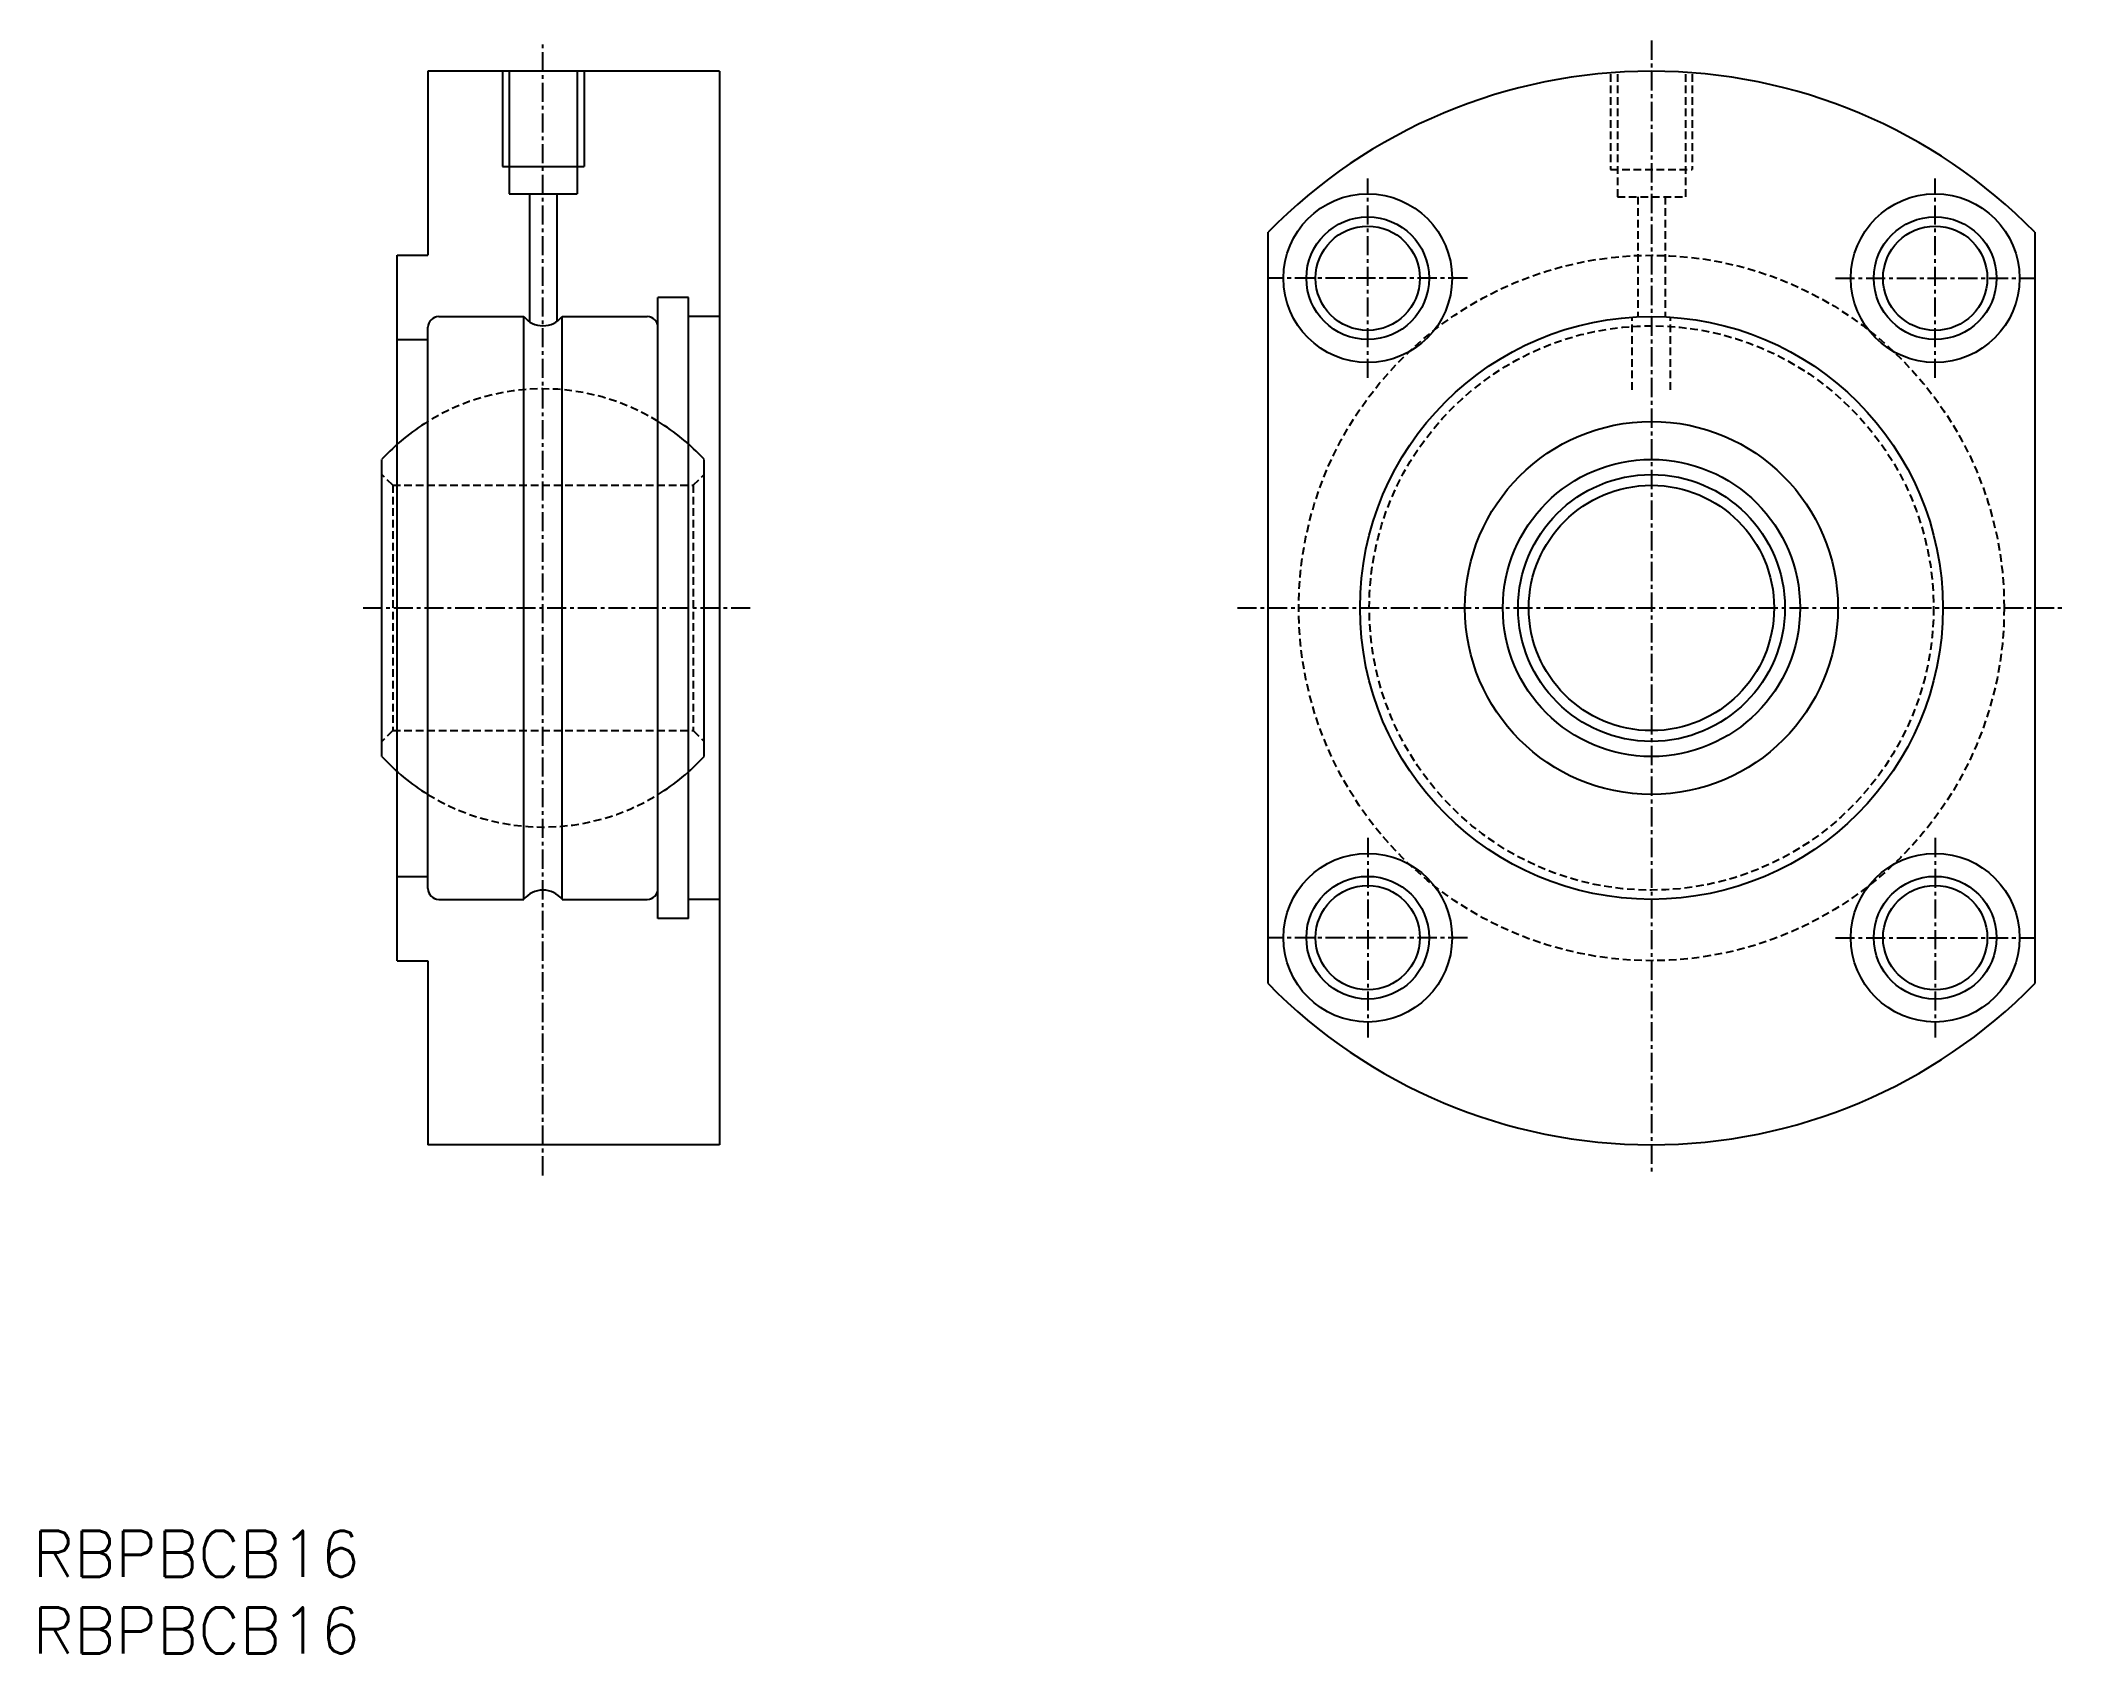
# Model space of a CAD drawing. Extents: x 76 to 208, y 37 to 142.
import ezdxf
from ezdxf.enums import TextEntityAlignment as Align

# ---------------------------------------------------------------- set-up
doc = ezdxf.new("R2010")
doc.units = 0
doc.linetypes.add('CENTER', pattern=[2, 1.25, -0.25, 0.25, -0.25])
doc.linetypes.add('DASHED', pattern=[0.75, 0.5, -0.25])
doc.layers.get('0').update_dxf_attribs({"linetype": 'CONTINUOUS'})
doc.layers.add('CENTER', color=1, linetype='CENTER')
doc.styles.get("Standard").update_dxf_attribs({"font": 'txt.shx', "bigfont": 'extfont.shx'})

msp = doc.modelspace()

# ---------------------------------------------------------------- linework, layer by layer
at = {"color": 7, "linetype": 'CONTINUOUS'}
for p, q in [((120.03, 140.47), (101.03, 140.47)), ((101.03, 140.47), (101.03, 128.47)), ((105.88, 140.47), (105.88, 134.25)), ((106.33, 140.47), (106.33, 132.47)), ((110.77, 140.47), (110.77, 132.47)), ((111.22, 140.47), (111.22, 134.25)), ((120.03, 140.47), (120.03, 70.47)), ((105.88, 134.25), (111.22, 134.25)), ((106.33, 132.47), (110.77, 132.47)), ((107.66, 132.47), (107.66, 124.13)), ((109.44, 132.47), (109.44, 124.15)), ((155.81, 80.98), (155.81, 129.97)), ((205.81, 129.97), (205.81, 80.98)), ((99.03, 82.47), (99.03, 128.47)), ((99.03, 128.47), (101.03, 128.47)), ((116.03, 85.22), (116.03, 125.72)), ((118.03, 125.72), (116.03, 125.72)), ((118.03, 85.22), (118.03, 125.72)), ((101.73, 124.47), (107.28, 124.47)), ((107.28, 86.47), (107.28, 124.47)), ((109.78, 86.47), (109.78, 124.47)), ((109.78, 124.47), (115.33, 124.47)), ((120.03, 124.47), (118.03, 124.47)), ((99.03, 122.97), (101.03, 122.97)), ((101.03, 87.17), (101.03, 123.77)), ((98.03, 95.78), (98.03, 115.16)), ((119.03, 95.78), (119.03, 115.16)), ((99.03, 87.97), (101.03, 87.97)), ((101.73, 86.47), (107.28, 86.47)), ((109.78, 86.47), (115.33, 86.47)), ((120.03, 86.47), (118.03, 86.47)), ((118.03, 85.22), (116.03, 85.22)), ((99.03, 82.47), (101.03, 82.47)), ((101.03, 82.47), (101.03, 70.47)), ((120.03, 70.47), (101.03, 70.47))]:
    msp.add_line(p, q, dxfattribs=at)
at = {"color": 3, "linetype": 'DASHED'}
for p, q in [((178.14, 140.28), (178.14, 134.06)), ((178.59, 140.28), (178.59, 132.28)), ((183.03, 140.28), (183.03, 132.28)), ((183.47, 140.28), (183.47, 134.06)), ((178.14, 134.06), (183.47, 134.06)), ((178.59, 132.28), (183.03, 132.28)), ((179.92, 132.28), (179.92, 124.45)), ((181.7, 132.28), (181.7, 124.45)), ((179.56, 119.7), (179.56, 124.43)), ((182.06, 119.7), (182.06, 124.43)), ((98.73, 113.47), (98.03, 114.17)), ((118.33, 113.47), (119.03, 114.17)), ((98.73, 113.47), (118.33, 113.47)), ((98.73, 113.47), (98.73, 97.47)), ((118.33, 113.47), (118.33, 97.47)), ((98.73, 97.47), (98.03, 96.77)), ((98.73, 97.47), (118.33, 97.47)), ((118.33, 97.47), (119.03, 96.77))]:
    msp.add_line(p, q, dxfattribs=at)
at = {"color": 7, "linetype": 'CONTINUOUS'}
for centre, radius in [((162.31, 126.97), 5.5), ((199.31, 126.97), 5.5), ((162.31, 126.97), 3.4), ((199.31, 126.97), 3.4), ((180.81, 105.47), 19), ((180.81, 105.47), 12.16), ((180.81, 105.47), 9.69), ((180.81, 105.47), 8.7), ((180.81, 105.47), 8), ((162.31, 83.97), 5.5), ((199.31, 83.97), 5.5), ((162.31, 83.97), 3.4), ((199.31, 83.97), 3.4)]:
    msp.add_circle(centre, radius, dxfattribs=at)
at = {"color": 3, "linetype": 'CONTINUOUS'}
for centre in [(162.31, 126.97), (199.31, 126.97), (162.31, 83.97), (199.31, 83.97)]:
    msp.add_circle(centre, 4, dxfattribs=at)
at = {"color": 3, "linetype": 'DASHED'}
for radius in [23, 18.4]:
    msp.add_circle((180.81, 105.47), radius, dxfattribs=at)
at = {"color": 7, "linetype": 'CONTINUOUS'}
for centre, radius, start, end in [((180.81, 105.47), 35, 44.4153, 135.5847), ((101.73, 123.77), 0.7, 90, 180), ((108.53, 125.47), 1.6, 218.718, 321.282), ((115.33, 123.77), 0.7, 0, 90), ((108.53, 105.47), 14.29, 121.6638, 137.2994), ((108.53, 105.47), 14.29, 42.7005, 58.3362), ((108.53, 105.47), 14.29, 222.7006, 238.3362), ((108.53, 105.47), 14.29, 301.6638, 317.2994), ((101.73, 87.17), 0.7, 180, 270), ((115.33, 87.17), 0.7, 270, 0), ((108.53, 85.47), 1.6, 38.718, 141.282), ((180.81, 105.47), 35, 224.4153, 315.5847)]:
    msp.add_arc(centre, radius, start, end, dxfattribs=at)
at = {"color": 3, "linetype": 'DASHED'}
for start, end in [(58.3362, 121.6638), (238.3362, 301.6638)]:
    msp.add_arc((108.53, 105.47), 14.29, start, end, dxfattribs=at)
at = {"layer": 'CENTER', "color": 1, "linetype": 'CENTER'}
for p, q in [((108.53, 68.47), (108.53, 142.47)), ((180.81, 142.47), (180.81, 68.47)), ((162.31, 120.47), (162.31, 133.47)), ((199.31, 120.47), (199.31, 133.47)), ((168.81, 126.97), (155.81, 126.97)), ((192.81, 126.97), (205.81, 126.97)), ((96.8, 105.47), (122.03, 105.47)), ((153.81, 105.47), (207.81, 105.47)), ((162.31, 90.47), (162.31, 77.47)), ((199.31, 90.47), (199.31, 77.47)), ((168.81, 83.97), (155.81, 83.97)), ((192.81, 83.97), (205.81, 83.97))]:
    msp.add_line(p, q, dxfattribs=at)

# ---------------------------------------------------------------- texts
at = {"color": 7, "linetype": 'CONTINUOUS'}
for p in [(75.25, 43.8), (75.25, 38.8)]:
    msp.add_text('RBPBCB16', height=3, dxfattribs=at).set_placement(p, align=Align.MIDDLE_LEFT)

doc.saveas('drawing.dxf')
